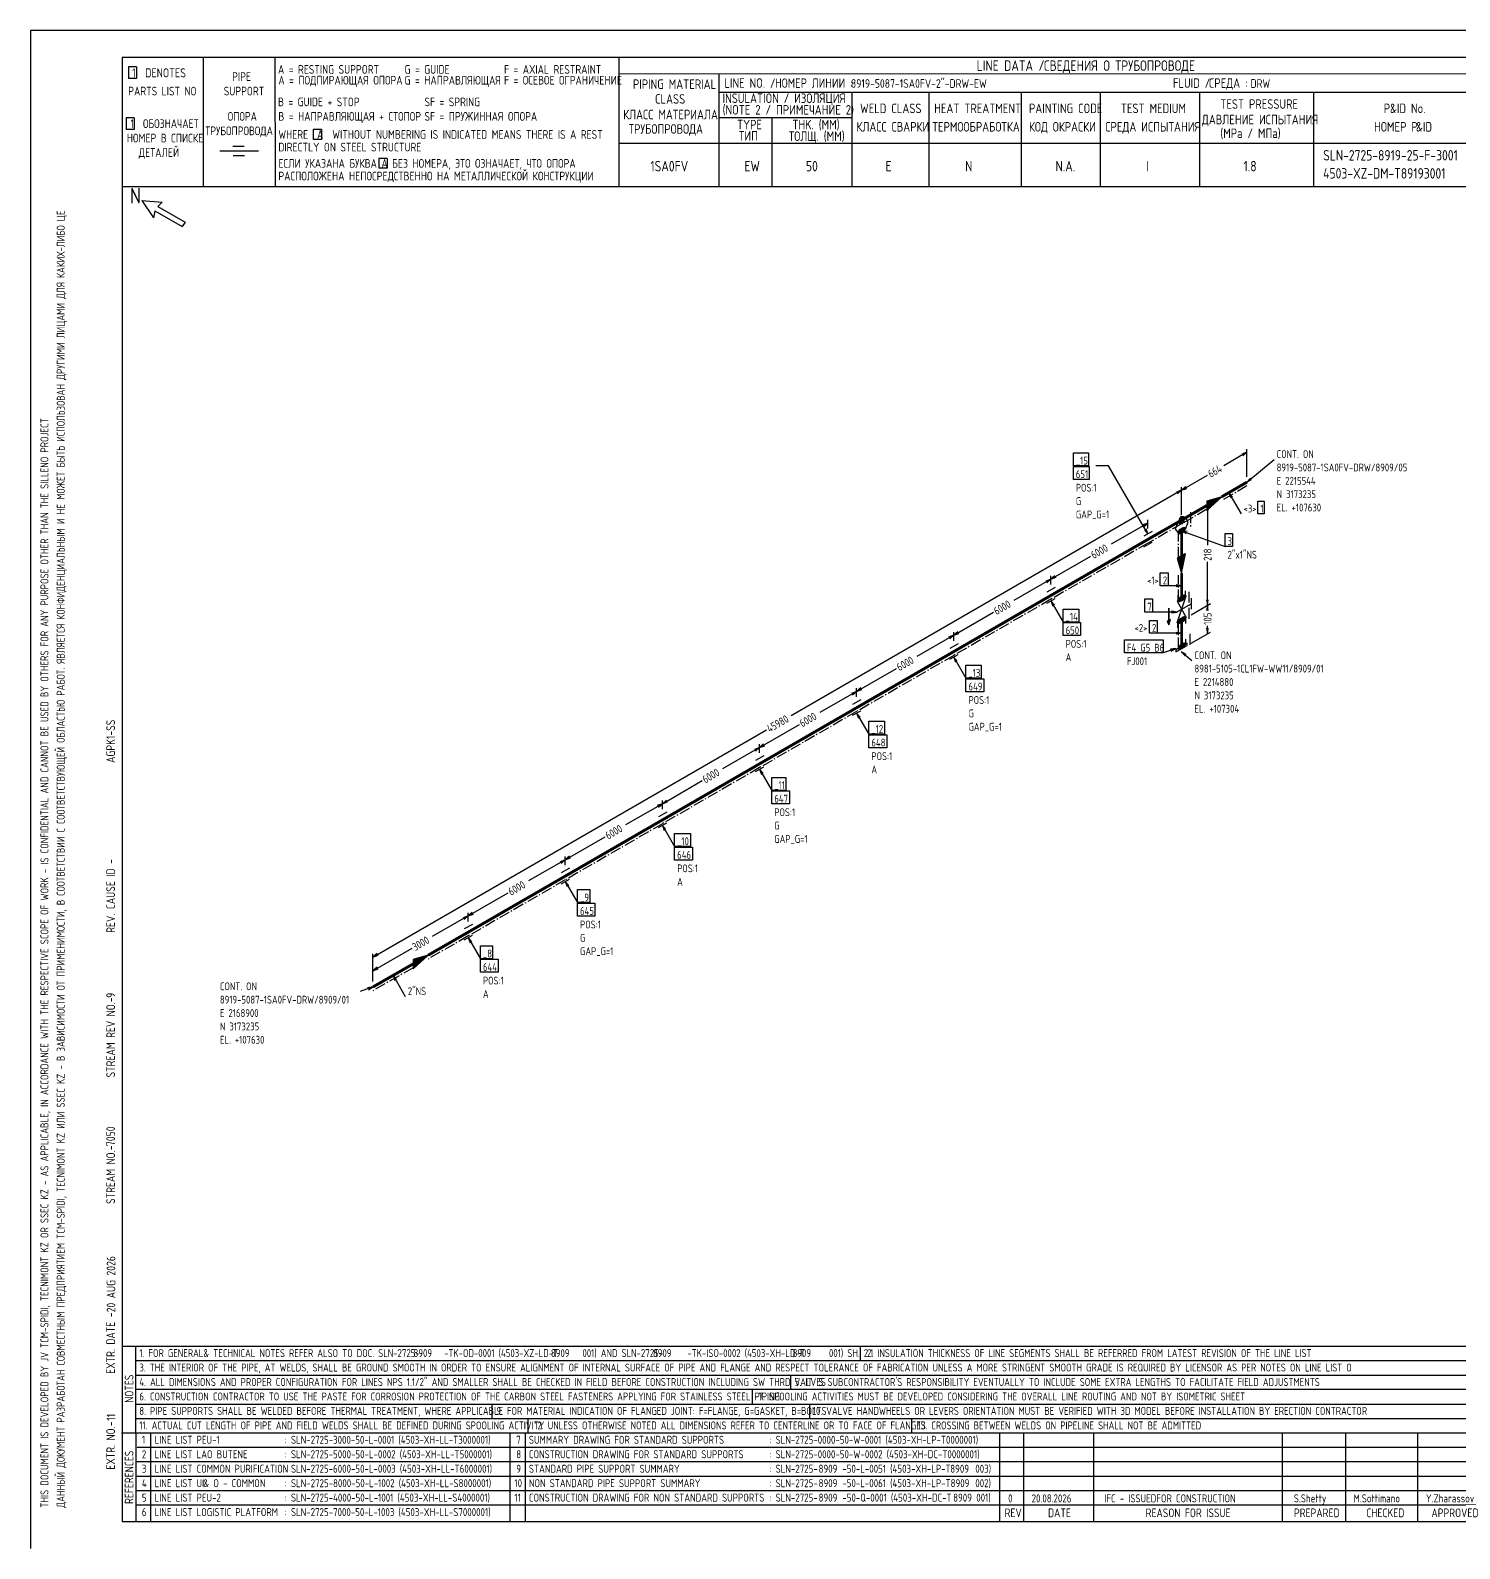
# Model space of a CAD drawing. Extents: x -1005 to 594, y -998 to 420.
# Drawn here: x 0 to 395.2, y 0 to 420 of the extents above; entities that cross this region are included whole.
import ezdxf

# ---------------------------------------------------------------- set-up
doc = ezdxf.new("R2010")
doc.units = 0
doc.linetypes.add('GT111', pattern=[4.5, 3, -0.6, 0.3, -0.6])
doc.styles.add('TTFN17', font='GOST type A')

msp = doc.modelspace()

# ---------------------------------------------------------------- linework, layer by layer
at = {"layer": 'GT_1', "flags": 128}
for points in [[(0, 420), (0, 0)], [(594, 420), (0, 420)], [(589.1, 412.5), (25.4, 412.5)], [(25.4, 412.5), (25.4, 7.5)], [(47.8, 412.5), (47.8, 376.7)], [(67.6, 412.5), (67.7, 376.7)], [(162.7, 412.5), (162.7, 376.7)], [(29.3, 409.9), (27.1, 409.9)], [(27.1, 409.9), (27.1, 406.7)], [(29.3, 409.9), (29.3, 406.7)], [(589.1, 408), (162.7, 407.9)], [(190.3, 407.8), (190.3, 376.7)], [(29.3, 406.7), (27.1, 406.7)], [(190.3, 402.9), (402.7, 402.9)], [(227.1, 402.9), (227.1, 376.7)], [(248.4, 402.9), (248.4, 376.8)], [(273.9, 402.9), (273.9, 376.7)], [(295.8, 402.9), (295.8, 376.7)], [(323.2, 402.9), (323.2, 376.7)], [(354.8, 402.9), (354.8, 376.8)], [(28.7, 395.8), (26.5, 395.8)], [(26.5, 395.8), (26.5, 392.6)], [(28.7, 395.8), (28.7, 392.6)], [(227.1, 395.8), (190.3, 395.8)], [(205, 395.8), (205, 376.7)], [(28.7, 392.6), (26.5, 392.6)], [(80.5, 392.6), (78.2, 392.6)], [(78.2, 392.6), (78.2, 389.8)], [(80.5, 392.6), (80.5, 389.8)], [(63.1, 386.6), (52.4, 386.6)], [(59.1, 387.9), (56, 387.9)], [(80.5, 389.8), (78.2, 389.8)], [(230.2, 388.7), (162.7, 388.7)], [(402.7, 388.7), (226.9, 388.7)], [(59.2, 385.3), (56.1, 385.3)], [(98.6, 384.6), (96.3, 384.6)], [(96.3, 384.6), (96.3, 381.9)], [(98.6, 384.6), (98.6, 381.9)], [(98.6, 381.9), (96.3, 381.9)], [(402.7, 376.7), (25.4, 376.7)], [(30.8, 372.9), (34, 368.1)], [(30.8, 372.9), (36.4, 372.5)], [(34.4, 370.1), (34, 368.1)], [(34.4, 370.1), (42, 365.7)], [(36.4, 372.5), (35.2, 371.3)], [(35.2, 371.3), (42.8, 366.9)], [(42.8, 366.9), (42, 365.7)], [(288.375, 303.125), (292.575, 303.125), (292.575, 299.525), (288.375, 299.525), (288.375, 303.125)], [(336.375, 303.275), (330, 299.525)], [(335.25, 302.3), (336.375, 303.275), (334.95, 302.75)], [(336.375, 296.525), (336.375, 304.175)], [(288.375, 299.375), (292.725, 299.375), (292.725, 295.775), (288.375, 295.775), (288.375, 299.375)], [(309, 280.7), (298.125, 299.525), (294.6, 299.525)], [(336.375, 295.025), (343.875, 301.325)], [(318.3, 292.775), (325.5, 296.975)], [(337.35, 296.15), (336.375, 295.025), (337.65, 295.775)], [(318.3, 292.775), (210.3, 230.375)], [(317.175, 291.8), (318.3, 292.775), (316.875, 292.25)], [(319.425, 293.75), (318.3, 292.775), (319.725, 293.3)], [(318.3, 287.525), (318.3, 293.675)], [(318.3, 286.025), (318.3, 293.675)], [(325.275, 288.575), (325.275, 287.225), (329.4, 290.975), (325.275, 289.775), (325.275, 287.375), (329.025, 290.75), (325.275, 289.7), (325.275, 287.6), (328.575, 290.525), (325.275, 289.475), (325.275, 287.75), (328.2, 290.225), (325.275, 289.325), (325.275, 287.9), (327.825, 290.075), (325.275, 289.175), (325.275, 288.05), (327.375, 289.775), (325.275, 289.025), (325.275, 288.275), (327.075, 289.625), (325.275, 288.8), (325.275, 288.425), (326.625, 289.325), (325.275, 288.65), (325.275, 288.575), (329.4, 290.975)], [(332.325, 290.975), (331.35, 292.1), (331.875, 290.675)], [(331.35, 292.1), (334.725, 286.25)], [(318.9, 284.225), (318.3, 283.4), (317.7, 283.55), (317.7, 284.825), (318.3, 285.65), (318.9, 285.5), (318.9, 284.225)], [(320.925, 286.025), (326.25, 289.1)], [(325.65, 287.15), (325.425, 288.65), (325.2, 287.15)], [(325.425, 288.65), (325.425, 277.625)], [(339.375, 289.775), (341.1, 289.775), (341.1, 286.25), (339.375, 286.25), (339.375, 289.775)], [(309, 283.7), (298.8, 277.85)], [(307.875, 282.725), (309, 283.7), (307.575, 283.175)], [(308.025, 281.825), (309, 280.7), (308.475, 282.125)], [(309, 282.2), (309, 284.6)], [(318.3, 284.525), (317.325, 283.925), (316.5, 281.975), (317.325, 281), (319.425, 282.2), (320.1, 284.075), (319.425, 285.125), (318.3, 284.525)], [(317.7, 280.625), (317.325, 281.075), (317.7, 281.9), (318.9, 282.575), (319.275, 282.125), (318.9, 281.3), (317.7, 280.625)], [(317.564, 281.6), (319.036, 281.6)], [(317.655, 281.8), (319.127, 281.8)], [(317.7, 284.8), (318.9, 284.8)], [(317.7, 284.6), (318.9, 284.6)], [(317.7, 284.4), (318.9, 284.4)], [(317.7, 284.2), (318.882, 284.2)], [(317.7, 284), (318.736, 284)], [(317.7, 283.8), (318.591, 283.8)], [(317.7, 283.6), (318.445, 283.6)], [(317.827, 285), (318.9, 285)], [(317.878, 282), (319.218, 282)], [(317.973, 285.2), (318.9, 285.2)], [(318.118, 285.4), (318.9, 285.4)], [(318.233, 282.2), (319.213, 282.2)], [(319.8, 281.375), (318.3, 281.6), (319.575, 280.85)], [(318.3, 281.6), (330.3, 277.25)], [(310.2, 281.375), (307.875, 280.1)], [(307.875, 277.1), (310.2, 278.375)], [(317.382, 281.2), (318.722, 281.2)], [(317.388, 281), (318.367, 281)], [(317.473, 281.4), (318.945, 281.4)], [(330.3, 280.85), (332.325, 280.85), (332.325, 277.25), (330.3, 277.25), (330.3, 280.85)], [(282.15, 268.175), (293.175, 274.55)], [(318.3, 274.625), (317.1, 273.95), (318.3, 269.825), (319.35, 275.225), (317.25, 274.025), (318.3, 270.275), (319.275, 275.15), (317.4, 274.1), (318.3, 270.8), (319.125, 275.075), (317.55, 274.175), (318.3, 271.25), (318.975, 275), (317.7, 274.325), (318.3, 271.7), (318.825, 274.925), (317.85, 274.4), (318.3, 272.15), (318.675, 274.85), (318, 274.475), (318.3, 272.6), (318.525, 274.775), (318.15, 274.55), (318.3, 273.05), (318.375, 274.7), (318.3, 274.625), (318.3, 269.825)], [(283.275, 269.15), (282.15, 268.175), (283.575, 268.7)], [(282.15, 266.675), (282.15, 269.075)], [(282.15, 266.675), (282.15, 269.075)], [(312.375, 269.9), (314.55, 269.9), (314.55, 266.375), (312.375, 266.375), (312.375, 269.9)], [(325.425, 260.975), (325.425, 272.975)], [(282.15, 268.175), (271.95, 262.325)], [(281.025, 267.2), (282.15, 268.175), (280.725, 267.65)], [(283.35, 265.85), (281.025, 264.575)], [(318.3, 266.375), (314.55, 266.375)], [(316.8, 266.15), (318.3, 266.375), (316.8, 266.6)], [(317.25, 263.75), (317.25, 262.25), (319.35, 263.45), (319.35, 264.95)], [(281.025, 261.575), (283.35, 262.85)], [(283.125, 261.05), (282.15, 262.175), (282.675, 260.75)], [(282.15, 262.175), (285.525, 256.325)], [(308.1, 262.7), (310.275, 262.7), (310.275, 259.1), (308.1, 259.1), (308.1, 262.7)], [(316.725, 258.95), (320.925, 261.35)], [(318.3, 262.85), (317.025, 262.1), (319.575, 257.6), (317.025, 256.1), (319.575, 263.6), (318.3, 262.85)], [(317.7, 261.875), (317.325, 262.325), (317.7, 263.15), (318.9, 263.825), (319.275, 263.375), (318.9, 262.55), (317.7, 261.875)], [(317.359, 262.4), (318.633, 262.4)], [(317.429, 262.2), (318.278, 262.2)], [(317.45, 262.6), (318.923, 262.6)], [(317.541, 262.8), (319.014, 262.8)], [(317.632, 263), (319.105, 263)], [(317.789, 263.2), (319.195, 263.2)], [(318.144, 263.4), (319.254, 263.4)], [(318.5, 263.6), (319.088, 263.6)], [(320.925, 262.925), (320.925, 259.925)], [(320.925, 258.35), (326.25, 261.425)], [(320.925, 258.35), (326.25, 261.425)], [(325.2, 262.475), (325.425, 260.975), (325.65, 262.475)], [(325.65, 259.475), (325.425, 260.975), (325.2, 259.475)], [(325.425, 260.975), (325.425, 259.775)], [(255.3, 252.65), (266.325, 259.025)], [(285.525, 259.925), (289.875, 259.925), (289.875, 256.325), (285.525, 256.325), (285.525, 259.925)], [(309.375, 256.775), (311.55, 256.775), (311.55, 253.25), (309.375, 253.25), (309.375, 256.775)], [(317.025, 259.1), (310.275, 259.1)], [(314.775, 260.15), (314.775, 255.575), (315.225, 257), (314.325, 256.475), (314.775, 255.575), (314.775, 260.15)], [(315.525, 258.875), (317.025, 259.1), (315.525, 259.325)], [(317.25, 254.75), (317.25, 256.25), (319.35, 257.45), (319.35, 255.95)], [(317.7, 255.875), (317.325, 256.325), (317.7, 257.15), (318.9, 257.825), (319.275, 257.375), (318.9, 256.55), (317.7, 255.875)], [(317.359, 256.4), (318.633, 256.4)], [(317.45, 256.6), (318.923, 256.6)], [(317.541, 256.8), (319.014, 256.8)], [(317.632, 257), (319.105, 257)], [(317.789, 257.2), (319.195, 257.2)], [(318.144, 257.4), (319.254, 257.4)], [(318.5, 257.6), (319.088, 257.6)], [(255.3, 252.65), (245.1, 246.8)], [(254.175, 251.675), (255.3, 252.65), (253.875, 252.125)], [(256.425, 253.625), (255.3, 252.65), (256.725, 253.175)], [(255.3, 251.15), (255.3, 253.55)], [(255.3, 251.15), (255.3, 253.55)], [(285.525, 256.175), (290.325, 256.175), (290.325, 252.575), (285.525, 252.575), (285.525, 256.175)], [(318.3, 253.25), (311.55, 253.25)], [(316.8, 253.025), (318.3, 253.25), (316.8, 253.475)], [(317.429, 256.2), (318.278, 256.2)], [(320.925, 250.475), (326.25, 253.55)], [(325.2, 254.6), (325.425, 253.1), (325.65, 254.6)], [(325.425, 253.1), (325.425, 255.275)], [(256.5, 250.325), (254.175, 249.05)], [(302.475, 251.375), (313.2, 251.375), (313.2, 247.775), (302.475, 247.775), (302.475, 251.375)], [(316.725, 249.05), (313.2, 247.775)], [(315.45, 248.3), (316.725, 249.05), (315.225, 248.825)], [(318.3, 249.575), (316.725, 248.675), (316.725, 248.075), (319.875, 249.875), (319.875, 250.475), (318.3, 249.575)], [(317.7, 248.6), (317.325, 249.05), (317.7, 249.875), (318.9, 250.55), (319.275, 250.1), (318.9, 249.275), (317.7, 248.6)], [(317.325, 250.475), (317.325, 249.05)], [(317.367, 249), (318.411, 249)], [(317.393, 249.2), (318.767, 249.2)], [(317.484, 249.4), (318.957, 249.4)], [(317.533, 248.8), (318.056, 248.8)], [(317.575, 249.6), (319.048, 249.6)], [(317.666, 249.8), (319.139, 249.8)], [(317.922, 250), (319.23, 250)], [(318.278, 250.2), (319.192, 250.2)], [(319.575, 247.325), (318.3, 248.075), (319.275, 246.95)], [(318.3, 248.075), (321.15, 245.675)], [(319.35, 251.6), (319.35, 250.175)], [(254.175, 246.05), (256.5, 247.325)], [(256.275, 245.525), (255.3, 246.65), (255.825, 245.225)], [(255.3, 246.65), (258.675, 240.8)], [(258.675, 244.4), (262.875, 244.4), (262.875, 240.8), (258.675, 240.8), (258.675, 244.4)], [(228.45, 237.125), (239.475, 243.5)], [(258.675, 240.65), (263.625, 240.65), (263.625, 237.05), (258.675, 237.05), (258.675, 240.65)], [(228.45, 237.125), (218.25, 231.275)], [(227.325, 236.15), (228.45, 237.125), (227.025, 236.6)], [(229.575, 238.1), (228.45, 237.125), (229.875, 237.65)], [(228.45, 235.625), (228.45, 238.025)], [(228.45, 235.625), (228.45, 238.025)], [(229.65, 234.8), (227.325, 233.525)], [(227.325, 230.525), (229.65, 231.8)], [(229.425, 230), (228.45, 231.125), (228.975, 229.7)], [(228.45, 231.125), (231.825, 225.275)], [(201.6, 221.6), (212.625, 227.975)], [(231.825, 228.875), (236.175, 228.875), (236.175, 225.275), (231.825, 225.275), (231.825, 228.875)], [(94.725, 163.625), (203.55, 226.475)], [(231.825, 225.125), (236.775, 225.125), (236.775, 221.525), (231.825, 221.525), (231.825, 225.125)], [(201.6, 221.6), (191.4, 215.75)], [(200.475, 220.625), (201.6, 221.6), (200.175, 221.075)], [(202.8, 219.275), (200.475, 218)], [(202.725, 222.575), (201.6, 221.6), (203.025, 222.125)], [(201.6, 220.1), (201.6, 222.5)], [(201.6, 220.1), (201.6, 222.5)], [(200.475, 215), (202.8, 216.275)], [(202.575, 214.475), (201.6, 215.6), (202.125, 214.175)], [(201.6, 215.6), (204.975, 209.75)], [(174.75, 206.075), (185.775, 212.45)], [(204.975, 213.35), (208.875, 213.35), (208.875, 209.75), (204.975, 209.75), (204.975, 213.35)], [(174.75, 206.075), (164.55, 200.225)], [(173.625, 205.1), (174.75, 206.075), (173.325, 205.55)], [(175.875, 207.05), (174.75, 206.075), (176.175, 206.6)], [(174.75, 204.575), (174.75, 206.975)], [(174.75, 204.575), (174.75, 206.975)], [(204.975, 209.6), (209.925, 209.6), (209.925, 206), (204.975, 206), (204.975, 209.6)], [(175.95, 203.75), (173.625, 202.475)], [(173.625, 199.475), (175.95, 200.75)], [(175.725, 198.95), (174.75, 200.075), (175.275, 198.65)], [(174.75, 200.075), (178.125, 194.225)], [(178.125, 197.825), (182.475, 197.825), (182.475, 194.225), (178.125, 194.225), (178.125, 197.825)], [(147.9, 190.55), (158.925, 196.925)], [(178.125, 194.075), (183.075, 194.075), (183.075, 190.475), (178.125, 190.475), (178.125, 194.075)], [(147.9, 190.55), (137.7, 184.7)], [(146.775, 189.575), (147.9, 190.55), (146.475, 190.025)], [(149.025, 191.525), (147.9, 190.55), (149.325, 191.075)], [(147.9, 189.05), (147.9, 191.45)], [(147.9, 189.05), (147.9, 191.45)], [(149.1, 188.225), (146.775, 186.95)], [(146.775, 183.95), (149.1, 185.225)], [(121.05, 175.025), (132.075, 181.4)], [(148.875, 183.425), (147.9, 184.55), (148.425, 183.125)], [(147.9, 184.55), (151.275, 178.7)], [(151.275, 182.3), (154.65, 182.3), (154.65, 178.7), (151.275, 178.7), (151.275, 182.3)], [(151.275, 178.55), (156.075, 178.55), (156.075, 174.95), (151.275, 174.95), (151.275, 178.55)], [(121.05, 175.025), (111.075, 169.325)], [(119.925, 174.05), (121.05, 175.025), (119.625, 174.5)], [(122.25, 172.7), (119.925, 171.425)], [(122.175, 176), (121.05, 175.025), (122.475, 175.55)], [(121.05, 173.525), (121.05, 175.925)], [(121.05, 173.525), (121.05, 175.925)], [(119.925, 168.425), (122.25, 169.7)], [(122.025, 167.9), (121.05, 169.025), (121.575, 167.6)], [(121.05, 169.025), (124.425, 163.175)], [(94.725, 159.875), (105.525, 166.1)], [(95.85, 164.6), (94.725, 163.625), (96.15, 164.15)], [(94.725, 156.875), (94.725, 164.525)], [(105.825, 161.75), (105.825, 160.4), (109.95, 164.15), (105.825, 162.95), (105.825, 160.55), (109.575, 163.925), (105.825, 162.875), (105.825, 160.775), (109.125, 163.7), (105.825, 162.65), (105.825, 160.925), (108.75, 163.4), (105.825, 162.5), (105.825, 161.075), (108.375, 163.25), (105.825, 162.35), (105.825, 161.225), (107.925, 162.95), (105.825, 162.2), (105.825, 161.45), (107.625, 162.8), (105.825, 161.975), (105.825, 161.6), (107.175, 162.5), (105.825, 161.825), (105.825, 161.75), (109.95, 164.15)], [(124.425, 166.775), (127.8, 166.775), (127.8, 163.175), (124.425, 163.175), (124.425, 166.775)], [(95.85, 160.85), (94.725, 159.875), (96.15, 160.4)], [(94.725, 156.875), (94.725, 160.775)], [(124.425, 163.025), (129.375, 163.025), (129.375, 159.425), (124.425, 159.425), (124.425, 163.025)], [(101.25, 157.475), (100.275, 158.6), (100.8, 157.175)], [(100.275, 158.6), (103.65, 152.75)], [(94.725, 155.375), (91.2, 154.1)], [(93.45, 154.625), (94.725, 155.375), (93.225, 155.15)], [(25.3, 56), (402.7, 56)], [(29.1, 56), (29.2, 7.5)], [(229.4, 56), (229.4, 52)], [(29.1, 52), (402.7, 52)], [(29.1, 48), (402.7, 48)], [(210.2, 48), (210.2, 44)], [(402.7, 44), (29.1, 44)], [(199.6, 44), (199.6, 40)], [(29.2, 40), (402.7, 40)], [(127.6, 40), (127.6, 36)], [(215.4, 40), (215.4, 36)], [(29.1, 36), (402.7, 36)], [(137.5, 36), (137.5, 32)], [(243.6, 36), (243.6, 32)], [(25.2, 32), (402.7, 32)], [(33.2, 32), (33.2, 7.6)], [(132.6, 32), (132.6, 7.6)], [(136.8, 32), (136.8, 7.6)], [(267.9, 32), (267.9, 7.5)], [(274.6, 32), (274.6, 7.5)], [(293.9, 32), (293.9, 7.5)], [(346.1, 32), (346.1, 7.5)], [(363.6, 32), (363.6, 7.5)], [(383.5, 32), (383.5, 7.5)], [(402.7, 28), (29.5, 28)], [(402.7, 24), (29.1, 24)], [(402.7, 20), (29.1, 20)], [(402.7, 16), (29.1, 16)], [(402.7, 12), (29.2, 12)], [(25.4, 7.5), (589.1, 7.5)], [(0, 0), (0, 0)]]:
    msp.add_lwpolyline(points, dxfattribs=at)
at = {"layer": 'GT_1', "const_width": 0.8, "flags": 128}
for points in [[(329.4, 290.975), (336.375, 295.025)], [(318.3, 284.525), (325.275, 288.575)], [(309, 279.2), (318.3, 284.525)], [(318.3, 281.6), (318.3, 274.625)], [(282.15, 263.675), (309, 279.2)], [(318.3, 269.825), (318.3, 262.85)], [(255.3, 248.15), (282.15, 263.675)], [(318.3, 256.85), (318.3, 249.575)], [(228.45, 232.625), (255.3, 248.15)], [(201.6, 217.1), (228.45, 232.625)], [(174.75, 201.575), (201.6, 217.1)], [(147.9, 186.05), (174.75, 201.575)], [(121.05, 170.525), (147.9, 186.05)], [(109.95, 164.15), (121.05, 170.525)], [(94.725, 155.375), (105.825, 161.75)]]:
    msp.add_lwpolyline(points, dxfattribs=at)
at = {"layer": 'GT_1', "linetype": 'GT111', "flags": 128}
for points in [[(336.375, 293.975), (329.4, 289.925)], [(325.275, 287.525), (318.3, 283.475)], [(320.775, 286.7), (320.775, 282.275)], [(318.3, 283.475), (309, 278.15)], [(309, 278.15), (282.15, 262.625)], [(317.4, 274.1), (317.4, 281.075)], [(317.4, 262.325), (317.4, 269.3)], [(320.25, 264.725), (320.25, 257.225)], [(282.15, 262.625), (255.3, 247.1)], [(317.4, 249.05), (317.4, 256.325)], [(320.55, 253.025), (320.55, 249.5)], [(255.3, 247.1), (228.45, 231.575)], [(228.45, 231.575), (201.6, 216.05)], [(201.6, 216.05), (174.75, 200.525)], [(174.75, 200.525), (147.9, 185)], [(147.9, 185), (121.05, 169.475)], [(121.05, 169.475), (109.95, 163.1)], [(105.825, 160.7), (94.725, 154.325)]]:
    msp.add_lwpolyline(points, dxfattribs=at)

# ---------------------------------------------------------------- texts
at = {"layer": 'GT_1', "style": 'TTFN17'}
for s, height, p in [('LINE DATA /', 2.8875, (261.633, 408.8)), ('СВЕДЕНИЯ О ТРУБОПРОВОДЕ', 2.8875, (280.233, 408.8)), (' 1  DENOTES', 2.5025, (26.875, 407)), (' PIPE', 2.4062, (54.561, 406)), ('A = RESTING SUPPORT', 2.40625, (68.461, 408)), ('A = ПОДПИРАЮЩАЯ ОПОРА', 2.40625, (68.561, 405)), ('G = GUIDE', 2.4062, (103.461, 408)), ('G = НАПРАВЛЯЮЩАЯ', 2.40625, (103.461, 405)), ('F = AXIAL RESTRAINT', 2.40625, (130.961, 408)), ('F = ОСЕВОЕ ОГРАНИЧЕНИЕ', 2.40625, (130.961, 405)), ('PARTS LIST NO', 2.40625, (27.061, 402)), ('SUPPORT', 2.4062, (53.461, 402)), ('PIPING MATERIAL', 2.64687, (166.597, 403.8)), ('LINE NO. /', 2.6469, (191.897, 404.1)), ('НОМЕР ЛИНИИ :', 2.59875, (205.89, 404.1)), ('8919-5087-1SA0FV-2"-DRW-EW', 2.40625, (226.861, 404.1)), ('FLUID /', 2.6469, (315.897, 404.1)), ('СРЕДА :', 2.6469, (325.897, 404.1)), ('DRW', 2.4062, (337.361, 404.1)), ('B = GUIDE + STOP', 2.40625, (68.461, 399)), ('SF = SPRING', 2.40625, (108.961, 399)), ('CLASS', 2.6469, (172.697, 399.7)), ('(NOTE 2 / ПРИМЕЧАНИЕ 2)', 2.64687, (191.397, 396.7)), ('INSULATION / ИЗОЛЯЦИЯ', 2.64687, (191.397, 399.9)), ('WELD CLASS', 2.6469, (229.397, 397.1)), ('HEAT TREATMENT', 2.64687, (249.897, 397.1)), ('PAINTING CODE', 2.64687, (276.097, 397.1)), ('TEST MEDIUM', 2.64687, (301.497, 397.1)), ('TEST PRESSURE', 2.64687, (328.997, 398.3)), ('P', 2.647, (374.197, 397.1)), ('&ID No.', 2.6469, (375.908, 397.1)), (' 1  ОБОЗНАЧАЕТ', 2.40625, (26.461, 393)), ('ОПОРА', 2.4062, (54.561, 395)), ('B = НАПРАВЛЯЮЩАЯ + СТОПОР', 2.40625, (68.561, 395)), ('SF = ПРУЖИННАЯ ОПОРА', 2.40625, (108.961, 395)), ('КЛАСС МАТЕРИАЛА', 2.64687, (163.897, 395.4)), ('TYPE', 2.6469, (195.397, 392.6)), ('THK. (MM)', 2.6469, (210.697, 392.6)), ('ДАВЛЕНИЕ ИСПЫТАНИЯ', 2.64687, (323.897, 394)), ('НОМЕР В СПИСКЕ', 2.40625, (26.661, 389)), ('ТРУБОПРОВОДА', 2.40625, (48.361, 391)), ('WHERE  A  WITHOUT NUMBERING IS INDICATED MEANS THERE IS A REST', 2.40625, (68.561, 390)), ('ТРУБОПРОВОДА', 2.64687, (165.397, 391.4)), ('ТИП', 2.6469, (195.897, 389.5)), ('ТОЛЩ. (ММ)', 2.6469, (209.697, 389.4)), ('КЛАСС СВАРКИ', 2.64687, (228.397, 392)), ('ТЕРМООБРАБОТКА', 2.64687, (249.397, 392)), ('КОД ОКРАСКИ', 2.64687, (276.097, 392)), ('СРЕДА ИСПЫТАНИЯ', 2.64687, (297.197, 392)), ('(MPa / МПа)', 2.64687, (328.997, 390.2)), ('НОМЕР P', 2.6469, (371.497, 392)), ('&ID', 2.6469, (383.097, 392)), ('ДЕТАЛЕЙ', 2.4062, (29.961, 385)), ('DIRECTLY ON STEEL STRUCTURE', 2.40625, (68.561, 386.5)), ('SLN-2725-8919-25-F-3001', 2.8875, (357.433, 384)), ('ЕСЛИ УКАЗАНА БУКВА A БЕЗ НОМЕРА, ЭТО ОЗНАЧАЕТ, ЧТО ОПОРА', 2.40625, (68.561, 382)), ('1SA0FV', 2.8875, (171.433, 381)), ('EW', 2.8875, (197.433, 381)), ('50', 2.8875, (214.433, 381)), ('E', 2.888, (236.433, 381)), ('N', 2.888, (258.433, 381)), ('N.A.', 2.8875, (283.433, 381)), ('I', 2.888, (308.433, 381)), ('1.8', 2.8875, (335.433, 381)), ('РАСПОЛОЖЕНА НЕПОСРЕДСТВЕННО НА МЕТАЛЛИЧЕСКОЙ КОНСТРУКЦИИ', 2.40625, (68.561, 378.5)), ('4503-XZ-DM-T89193001', 2.8875, (357.433, 379)), ('N', 4.331, (27.55, 372.1)), ('CONT. ON', 2.1656, (344.575, 301.7)), ('_15', 2.1656, (289.05, 299.9)), ('651', 2.1656, (289.05, 296.15)), ('8919-5087-1SA0FV-DRW/8909/05', 2.16562, (344.575, 298.003)), ('POS:1', 2.1656, (289.05, 292.4)), ('E 2215544', 2.1656, (344.575, 294.305)), ('G', 2.166, (289.05, 288.703)), ('N 3173235', 2.1656, (344.575, 290.608)), ('GAP_G=1', 2.1656, (289.05, 285.005)), ('<3>', 2.1656, (335.425, 286.625)), ('1', 2.166, (340.094, 286.625)), ('EL. +107630', 2.16562, (344.575, 286.91)), ('3', 2.166, (331, 277.625)), ('2"x1"NS', 2.1656, (331, 273.875)), ('<1>', 2.1656, (308.742, 266.75)), ('2', 2.166, (313.1, 266.75)), ('7', 2.166, (308.825, 259.475)), ('_14', 2.1656, (286.225, 256.7)), ('650', 2.1656, (286.225, 252.95)), ('<2>', 2.1656, (305.275, 253.625)), ('2', 2.166, (310.1, 253.625)), ('POS:1', 2.1656, (286.225, 249.2)), ('F4 G5 B6', 2.1656, (303.191, 248.15)), ('CONT. ON', 2.1656, (321.85, 246.05)), ('A', 2.166, (286.225, 245.503)), ('FJ001', 2.1656, (303.191, 244.4)), ('8981-5105-1CL1FW-WW11/8909/01', 2.16562, (321.85, 242.353)), ('_13', 2.1656, (259.375, 241.175)), ('649', 2.1656, (259.375, 237.425)), ('E 2214880', 2.1656, (321.85, 238.655)), ('POS:1', 2.1656, (259.375, 233.675)), ('N 3173235', 2.1656, (321.85, 234.958)), ('G', 2.166, (259.375, 229.978)), ('EL. +107304', 2.16562, (321.85, 231.26)), ('_12', 2.1656, (232.525, 225.65)), ('GAP_G=1', 2.1656, (259.375, 226.28)), ('648', 2.1656, (232.525, 221.9)), ('POS:1', 2.1656, (232.525, 218.15)), ('A', 2.166, (232.525, 214.453)), ('_11', 2.1656, (205.675, 210.125)), ('647', 2.1656, (205.675, 206.375)), ('POS:1', 2.1656, (205.675, 202.625)), ('G', 2.166, (205.675, 198.928)), ('GAP_G=1', 2.1656, (205.675, 195.23)), ('_10', 2.1656, (178.825, 194.6)), ('646', 2.1656, (178.825, 190.85)), ('POS:1', 2.1656, (178.825, 187.1)), ('A', 2.166, (178.825, 183.403)), ('_9', 2.1656, (151.975, 179.075)), ('645', 2.1656, (151.975, 175.325)), ('POS:1', 2.1656, (151.975, 171.575)), ('G', 2.166, (151.975, 167.878)), ('_8', 2.1656, (125.125, 163.55)), ('GAP_G=1', 2.1656, (151.975, 164.18)), ('644', 2.1656, (125.125, 159.8)), ('CONT. ON', 2.1656, (52.405, 154.475)), ('2"NS', 2.1656, (104.35, 153.125)), ('POS:1', 2.1656, (125.125, 156.05)), ('8919-5087-1SA0FV-DRW/8909/01', 2.16562, (52.405, 150.778)), ('A', 2.166, (125.125, 152.353)), ('E 2168900', 2.1656, (52.405, 147.08)), ('N 3173235', 2.1656, (52.405, 143.383)), ('EL. +107630', 2.16562, (52.405, 139.685)), ('1. FOR GENERAL', 2.18487, (30.128, 53)), ('& TECHNICAL NOTES REFER ALSO TO DOC. SLN-2725-      -TK-OD-0001 (4503-XZ-LD-T      001) AND SLN-2725-      -TK-ISO-0002 (4503-XH-LD-T      001) SH. 2.1', 2.18487, (47.868, 53)), ('8909', 2.1849, (105.928, 53)), ('8909', 2.1849, (143.928, 53)), ('8909', 2.1849, (172.128, 53)), ('8909', 2.1849, (210.728, 53)), ('2. INSULATION THICKNESS OF LINE SEGMENTS SHALL BE REFERRED FROM LATEST REVISION OF THE LINE LIST', 2.18487, (231.328, 53)), ('3. THE INTERIOR OF THE PIPE, AT WELDS, SHALL BE GROUND SMOOTH IN ORDER TO ENSURE ALIGNMENT OF INTERNAL SURFACE OF PIPE AND FLANGE AND RESPECT TOLERANCE OF FABRICATION UNLESS A MORE STRINGENT SMOOTH GRADE IS REQUIRED BY LICENSOR AS PER NOTES ON LINE LIST O', 2.18487, (30.128, 49)), ('4. ALL DIMENSIONS AND PROPER CONFIGURATION FOR LINES NPS 1.1/2" AND SMALLER SHALL BE CHECKED IN FIELD BEFORE CONSTRUCTION INCLUDING SW THRD VALVES', 2.18487, (30.128, 45)), ("5. IT IS SUBCONTRACTOR'S RESPONSIBILITY EVENTUALLY TO INCLUDE SOME EXTRA LENGTHS TO FACILITATE FIELD ADJUSTMENTS", 2.18487, (211.328, 45)), ('6. CONSTRUCTION CONTRACTOR TO USE THE PASTE FOR CORROSION PROTECTION OF THE CARBON STEEL FASTENERS APPLYING FOR STAINLESS STEEL PIPING', 2.18487, (30.128, 41)), ('7. SPOOLING ACTIVITIES MUST BE DEVELOPED CONSIDERING THE OVERALL LINE ROUTING AND NOT BY ISOMETRIC SHEET', 2.18487, (201.328, 41)), ('8. PIPE SUPPORTS SHALL BE WELDED BEFORE THERMAL TREATMENT, WHERE APPLICABLE', 2.18487, (30.128, 37)), ('9. FOR MATERIAL INDICATION OF FLANGED JOINT: F=FLANGE, G=GASKET, B=BOLTS', 2.18487, (128.828, 37)), ('10. VALVE HANDWHEELS OR LEVERS ORIENTATION MUST BE VERIFIED WITH 3D MODEL BEFORE INSTALLATION BY ERECTION CONTRACTOR', 2.18487, (216.328, 37)), ('11. ACTUAL CUT LENGTH OF PIPE AND FIELD WELDS SHALL BE DEFINED DURING SPOOLING ACTIVITY', 2.18487, (30.128, 33)), ('12. UNLESS OTHERWISE NOTED ALL DIMENSIONS REFER TO CENTERLINE OR TO FACE OF FLANGES', 2.18487, (139.328, 33)), ('13. CROSSING BETWEEN WELDS ON PIPELINE SHALL NOT BE ADMITTED', 2.18487, (245.328, 33)), ('1', 2.214, (30.832, 29)), ('LINE LIST PEU-1', 2.21375, (34.332, 29)), (': SLN-2725-3000-50-L-0001 (4503-XH-LL-T3000001)', 2.21375, (70.332, 29)), ('7', 2.214, (134.332, 29)), ('SUMMARY DRAWING FOR STANDARD SUPPORTS', 2.21375, (137.832, 29)), (': SLN-2725-0000-50-W-0001 (4503-XH-LP-T0000001)', 2.21375, (204.332, 29)), ('2', 2.214, (30.832, 25)), ('LINE LIST LAO BUTENE', 2.21375, (34.332, 25)), (': SLN-2725-5000-50-L-0002 (4503-XH-LL-T5000001)', 2.21375, (70.332, 25)), ('8', 2.214, (134.332, 25)), ('CONSTRUCTION DRAWING FOR STANDARD SUPPORTS', 2.21375, (137.832, 25)), (': SLN-2725-0000-50-W-0002 (4503-XH-DC-T0000001)', 2.21375, (204.332, 25)), ('3', 2.214, (30.832, 21)), ('LINE LIST COMMON PURIFICATION', 2.21375, (34.332, 21)), (': SLN-2725-6000-50-L-0003 (4503-XH-LL-T6000001)', 2.21375, (70.332, 21)), ('9', 2.214, (134.332, 21)), ('STANDARD PIPE SUPPORT SUMMARY', 2.21375, (137.832, 21)), (': SLN-2725-      -50-L-0051 (4503-XH-LP-T      003)', 2.21375, (204.332, 21)), ('8909', 2.2138, (217.932, 21)), ('8909', 2.2138, (254.332, 21)), ('4', 2.214, (30.832, 17)), ('LINE LIST UI', 2.21375, (34.332, 17)), ('& O - COMMON', 2.21375, (47.849, 17)), (': SLN-2725-8000-50-L-1002 (4503-XH-LL-S8000001)', 2.21375, (70.332, 17)), ('10', 2.2138, (133.832, 17)), ('NON STANDARD PIPE SUPPORT SUMMARY', 2.21375, (137.832, 17)), (': SLN-2725-      -50-L-0061 (4503-XH-LP-T      002)', 2.21375, (204.332, 17)), ('8909', 2.2138, (217.932, 17)), ('8909', 2.2138, (254.432, 17)), ('5', 2.214, (30.832, 13)), ('LINE LIST PEU-2', 2.21375, (34.332, 13)), (': SLN-2725-4000-50-L-1001 (4503-XH-LL-S4000001)', 2.21375, (70.332, 13)), ('11', 2.2138, (133.832, 13)), ('CONSTRUCTION DRAWING FOR NON STANDARD SUPPORTS', 2.21375, (137.832, 13)), (': SLN-2725-      -50-Q-0001 (4503-XH-DC-T      001)', 2.21375, (204.332, 13)), ('8909', 2.2138, (217.932, 13)), ('8909', 2.2138, (255.132, 13)), ('0', 2.214, (270.332, 12.8)), ('20.08.2026', 2.2138, (276.832, 12.8)), ('IFC - ISSUEDFOR CONSTRUCTION', 2.21375, (296.932, 12.8)), ('S.Shetty', 2.2138, (349.332, 12.8)), ('M.Sottimano', 2.21375, (365.832, 12.8)), ('Y.Zharassov', 2.21375, (385.832, 12.8)), ('6', 2.214, (30.832, 9)), ('LINE LIST LOGISTIC PLATFORM', 2.21375, (34.332, 9)), (': SLN-2725-7000-50-L-1003 (4503-XH-LL-S7000001)', 2.21375, (70.332, 9)), ('REV', 2.4062, (269.361, 8.7)), ('DATE', 2.4062, (281.361, 8.7)), ('REASON FOR ISSUE', 2.40625, (308.361, 8.7)), ('PREPARED', 2.4062, (349.361, 8.7)), ('CHECKED', 2.4062, (369.361, 8.7)), ('APPROVED', 2.4062, (387.361, 8.7))]:
    msp.add_text(s, height=height, dxfattribs=at).set_placement(p)
for s, height, rotation, p in [('ДАННЫЙ ДОКУМЕНТ РАЗРАБОТАН СОВМЕСТНЫМ ПРЕДПРИЯТИЕМ TCM-SPIDI, TECNIMONT KZ ИЛИ SSEC KZ - В ЗАВИСИМОСТИ ОТ ПРИМЕНИМОСТИ, В СООТВЕТСТВИИ С СООТВЕТСТВУЮЩЕЙ ОБЛАСТЬЮ РАБОТ. ЯВЛЯЕТСЯ КОНФИДЕНЦИАЛЬНЫМ И НЕ МОЖЕТ БЫТЬ ИСПОЛЬЗОВАН ДРУГИМИ ЛИЦАМИ ДЛЯ КАКИХ-ЛИБО ЦЕ', 2.21375, 90, (9.5, 11.332)), ('THIS DOCUMENT IS DEVELOPED BY JV TCM-SPIDI, TECNIMONT KZ OR SSEC KZ - AS APPLICABLE, IN ACCORDANCE WITH THE RESPECTIVE SCOPE OF WORK - IS CONFIDENTIAL AND CANNOT BE USED BY OTHERS FOR ANY PURPOSE OTHER THAN THE SILLENO PROJECT', 2.21375, 90, (5, 11.332)), ('664', 2.1656, 30, (326.363, 296.163)), ('6000', 2.1656, 30, (293.994, 273.726)), ('218', 2.1656, 90, (326.57, 273.27)), ('6000', 2.1656, 30, (267.144, 258.201)), ('105', 2.1656, 90, (326.57, 255.573)), ('6000', 2.1656, 30, (240.294, 242.676)), ('6000', 2.1656, 30, (213.444, 227.151)), ('AGPK1-SS', 2.4062, 90, (23.4, 217.361)), ('45980', 2.1656, 30, (204.392, 225.677)), ('6000', 2.1656, 30, (186.594, 211.626)), ('6000', 2.1656, 30, (159.744, 196.101)), ('REV. CAUSE ID -', 2.40625, 90, (23.4, 170.361)), ('6000', 2.1656, 30, (132.894, 180.576)), ('3000', 2.1656, 30, (106.373, 165.277)), ('STREAM REV NO.-', 2.40625, 90, (23.4, 130.361)), ('9', 2.406, 90, (23.4, 152.361)), ('7050', 2.4062, 90, (23.4, 111.361)), ('STREAM NO.-', 2.40625, 90, (23.4, 95.361)), ('20 AUG 2026', 2.40625, 90, (23.5, 65.361)), ('EXTR. DATE -', 2.40625, 90, (23.4, 48.361)), ('NOTES', 2.4062, 90, (28.5, 40.361)), ('EXTR. NO.-', 2.4062, 90, (23.4, 21.861)), ('11', 2.4062, 90, (23.5, 35.361)), ('REFERENCES', 2.4062, 90, (28.5, 12.361))]:
    msp.add_text(s, height=height, rotation=rotation, dxfattribs=at).set_placement(p)

doc.saveas('drawing.dxf')
